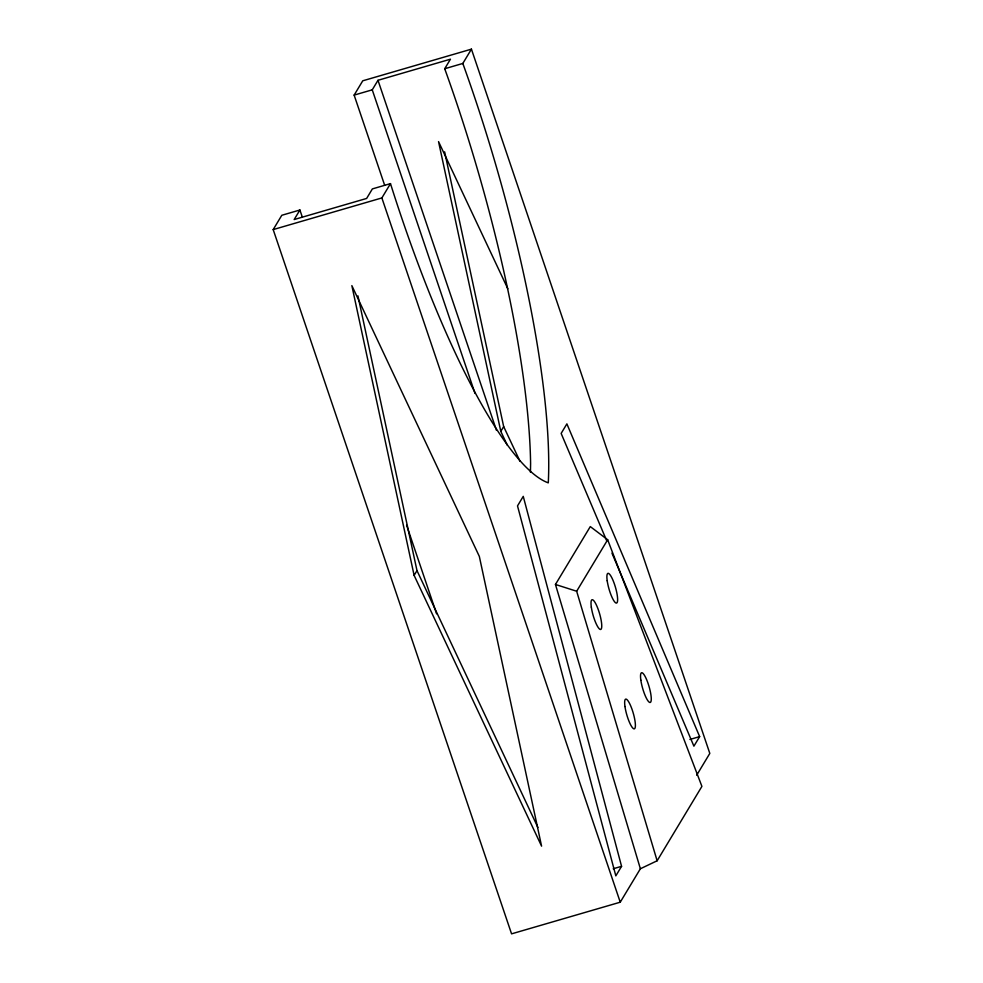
<?xml version="1.0" encoding="UTF-8"?>
<svg xmlns="http://www.w3.org/2000/svg" width="983" height="983" viewBox="0 0 983 983"><rect width="100%" height="100%" fill="white"/><g stroke="black" fill="none" stroke-linecap="round" stroke-linejoin="round"><path stroke-width="1.47" d="M530.439 472.258L530.599 463.718A376.034 81.147 73.8 0 0 444.709 68.736L450.447 59.189L377.988 80.299L372.25 89.834L354.138 95.105L384.623 185.173M640.375 868.763L555.456 584.467L590.291 526.593L607.666 539.741L701.911 786.388L657.135 860.776L640.375 868.763L620.248 902.197L511.565 933.85L273.188 229.592L281.802 215.277L299.913 210.006L302.371 217.268M354.138 95.105L362.752 80.803L471.435 49.15L709.812 753.408L696.677 775.243M299.913 210.006L294.175 219.541L366.634 198.443L372.373 188.908L390.484 183.624A376.034 81.147 73.8 0 0 548.281 482.862A376.034 81.147 73.8 0 0 462.821 63.453L471.435 49.15M273.188 229.592L381.871 197.939L390.484 183.624M414.113 575.387L351.853 285.623L479.323 556.39L541.584 846.154L414.113 575.387L416.989 570.619L357.947 295.871M507.339 445.262L500.802 431.377L503.677 426.61L444.635 151.849M657.135 860.776L576.665 591.238L607.666 539.741M621.563 866.33L615.825 875.865L517.513 505.901L523.251 496.366L621.563 866.33L613.208 868.763M606.585 540.478L561.146 433.417L566.884 423.882L699.65 736.623L693.9 746.158L611.967 553.159M444.709 68.736L462.821 63.453M689.894 739.462L699.65 736.623M555.456 584.467L576.665 591.238M507.842 288.793L438.541 141.613L500.802 431.377M503.677 426.61L520.019 461.322M416.989 570.619L537.922 827.502M377.988 80.299L496.476 430.37M372.25 89.834L475.01 393.421M381.871 197.939L620.248 902.197M406.606 525.217L436.599 613.822M607.199 580.769A15.458 3.33 73.8 0 0 616.366 603.095A15.458 3.33 73.8 0 0 613.22 580.83A15.458 3.33 73.8 0 0 607.199 580.769M591.324 607.138A15.458 3.33 73.8 0 0 600.49 629.476A15.458 3.33 73.8 0 0 597.345 607.199A15.458 3.33 73.8 0 0 591.324 607.138M624.967 706.531A15.458 3.33 73.8 0 0 634.133 728.87A15.458 3.33 73.8 0 0 630.988 706.593A15.458 3.33 73.8 0 0 624.967 706.531M640.842 680.15A15.458 3.33 73.8 0 0 650.009 702.489A15.458 3.33 73.8 0 0 646.863 680.211A15.458 3.33 73.8 0 0 640.842 680.15"/></g></svg>
